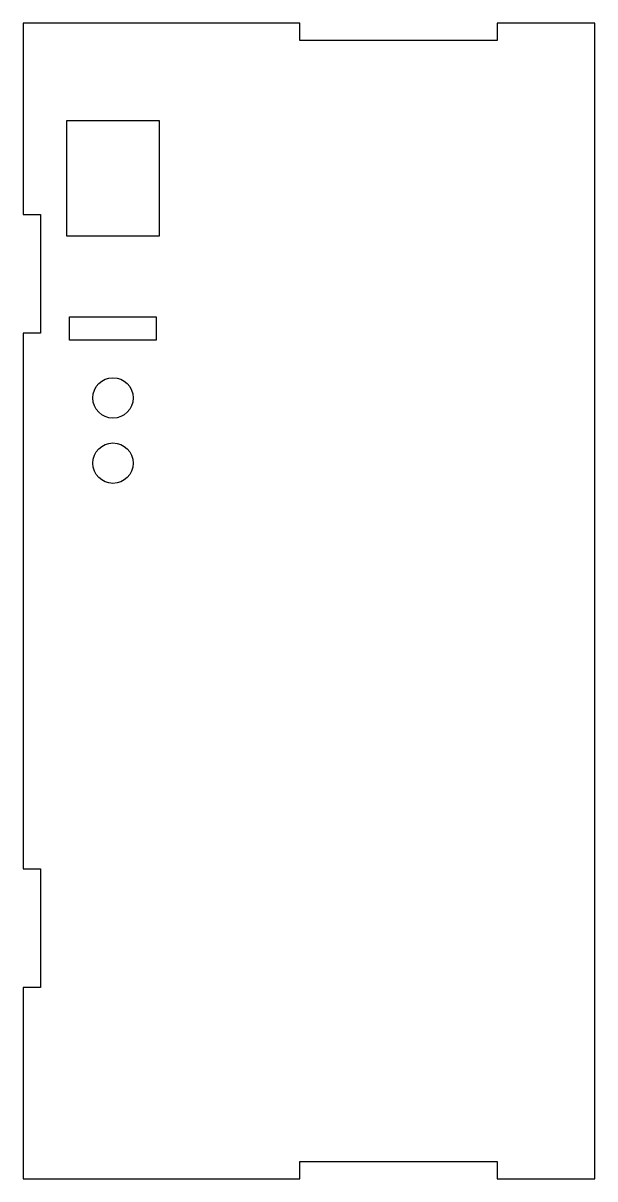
# Model space of a CAD drawing. Header units: millimetres. Extents: x -65 to 34, y -100 to 100.
import ezdxf

# ---------------------------------------------------------------- set-up
doc = ezdxf.new("R2010")
doc.units = ezdxf.units.MM
doc.layers.get('0').update_dxf_attribs({"linetype": 'CONTINUOUS'})

msp = doc.modelspace()

# ---------------------------------------------------------------- linework, layer by layer
for points in [[(33.99, -100), (33.99, 100), (17.09, 100), (17.09, 97), (-17.09, 97), (-17.09, 100), (-65, 100), (-65, 66.88), (-62, 66.88), (-62, 46.36), (-65, 46.36), (-65, -46.36), (-62, -46.36), (-62, -66.88), (-65, -66.88), (-65, -100), (-17.09, -100), (-17.09, -97), (17.09, -97), (17.09, -100)], [(-57.44, 63.15), (-57.44, 83.15), (-41.44, 83.15), (-41.44, 63.15)], [(-56.94, 45.15), (-56.94, 49.15), (-41.94, 49.15), (-41.94, 45.15)]]:
    msp.add_lwpolyline(points, close=True)
for centre in [(-49.44, 35.14), (-49.44, 23.85)]:
    msp.add_circle(centre, 3.5)

doc.saveas('drawing.dxf')
